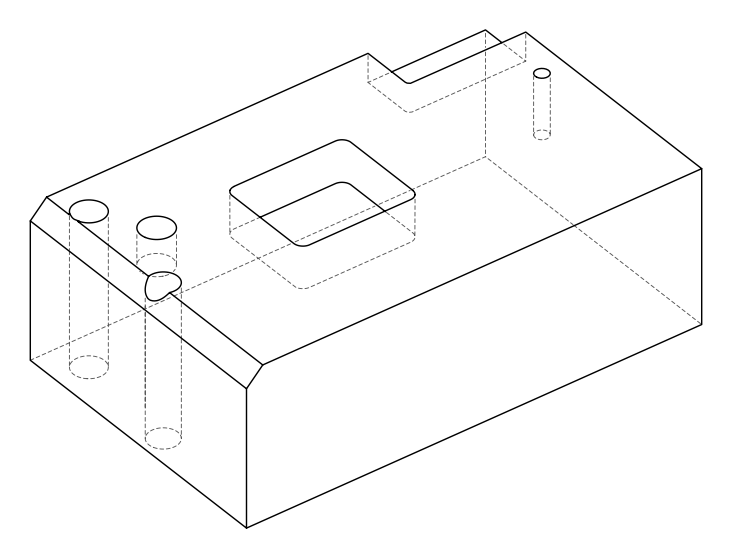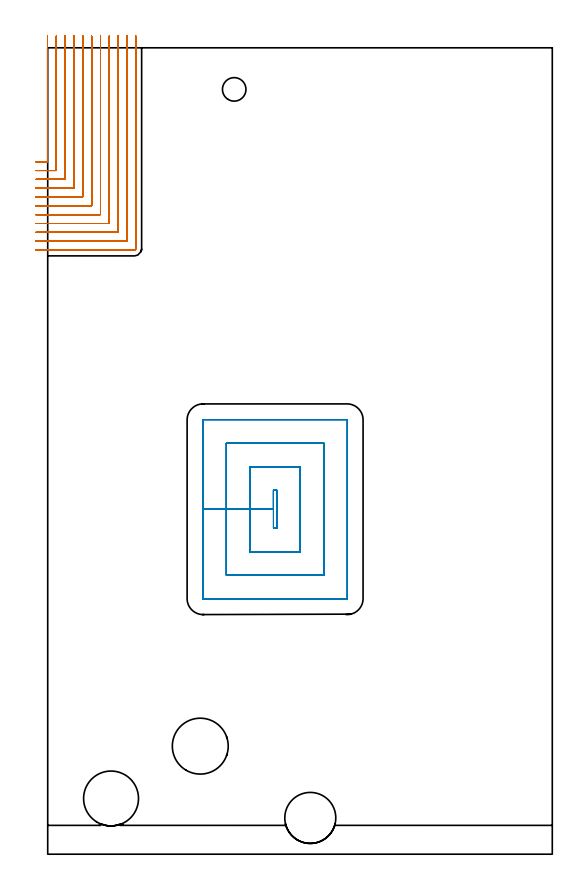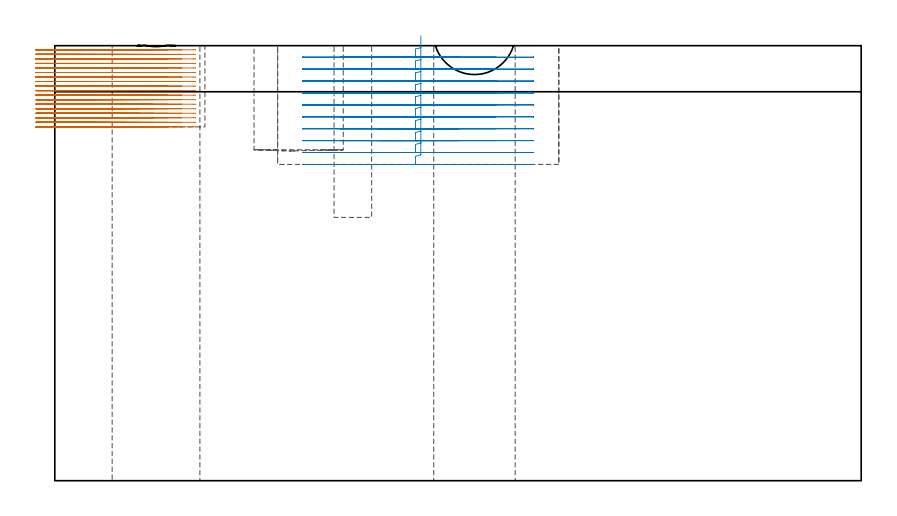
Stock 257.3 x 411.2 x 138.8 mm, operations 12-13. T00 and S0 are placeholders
(PLAN: 13 operations, 11 tool changes, 82.7 min)
(1 SPOT_DRILL | STEP1HOLE | NXT0321_9005460120000 | 0.05 min | 180 mm3)
(2 SPOT_DRILL_1 | STEP1POCKET | NXT0321_9005460120000 | 0.03 min | 2 mm3)
(3 DRILL_BLIND_HOLE_INTO_CENTER | STEP1HOLE | UGT0301_189 | 0.05 min | 237 mm3)
(4 GUN_DRILL_THROUGH_HOLE | STEP1HOLE | UGT0307_002 | 0.63 min | 3632 mm3)
(5 SPADE_DRILL_TO_ENLARGE_THROUGH_HOLE | STEP1HOLE | UGT0306_007 | 0.59 min | 25574 mm3)
(6 DRILL_TO_ENLARGE_THROUGH_HOLE | STEP1HOLE | UGT0301_387 | 0.6 min | 43998 mm3)
(7 INDEXABLE_INSERT_DRILL_THROUGH_HOLE_FROM_SOLID | STEP1HOLE_1 | NXT0302_027 | 0.57 min | 85388 mm3)
(8 DRILL_BLIND_HOLE_INTO_CENTER_1 | STEP1POCKET | UGT0301_189 | 0.23 min | 1923 mm3)
(9 DRILL_TO_ENLARGE_BLIND_HOLE | STEP1POCKET | UGT0301_373 | 0.23 min | 4258 mm3)
(10 INDEXABLE_INSERT_DRILL_BLIND_HOLE_FROM_SOLID | STEP1POCKET_1 | NXT0302_028 | 0.14 min | 21266 mm3)
(11 AREA_MILL | FG_CHAMFER_SURFACE | UGT0205_001 | 12.25 min | 27164 mm3)
(12 MILL_CORNER_NOTCH_RECTANGULAR | CORNER_NOTCH_RECTANGULAR | NXT0201_008 | Follow Part, ap 1.5, ae 75% | 50.61 min | 131548 mm3)
(13 MILL_RECTANGULAR_POCKET | POCKET_RECTANGULAR_STRAIGHT | NXT0201_012 | Follow Part, ap 4, ae 75% | 16.72 min | 363088 mm3)
(TOOL NXT0321_9005460120000 | NC Spot Drill, 142deg, 12mm, Carbide, Uncoated | D12 PA142 FL30 Z2)
(TOOL UGT0301_189 | Twist Drill 6.8 mm | D6.8 PA118 FL66 Z2)
(TOOL UGT0307_002 | Gun Drill 6 mm | D6 PA130 FL24 Z1)
(TOOL UGT0306_007 | Spade Drill 16.5mm | D16.5 PA132 FL10 Z2)
(TOOL UGT0301_387 | Twist Drill 26 mm | D26 PA118 FL165 Z2)
(TOOL NXT0302_027 | Index. Insert Drill 28mm [880-D2800L32-05] | D28 PA176 FL140 Z2)
(TOOL UGT0301_373 | Twist Drill Flat Bottom 12 mm | D12 PA180 FL101 Z2)
(TOOL NXT0302_028 | Index. Insert Drill 28.5mm [880-D2850L32-03] | D28.5 PA176 FL86 Z2)
(TOOL UGT0205_001 | Chamfer Mill 20 x 3 x 45 deg. | D20 FL50 Z2)
(TOOL NXT0201_008 | ENDMILL 6mm [2P460-0600-NA 1630] | D6 FL26 Z6)
(TOOL NXT0201_012 | ENDMILL 16mm [2P460-1600-NA 1630] | D16 FL38 Z6)
(OP 12 MILL_CORNER_NOTCH_RECTANGULAR)
G17 G21 G94 G90
T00 M6
G54
G17 G0 G90 X-6. Y353.1 S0 M3
G43 Z148.918 H1
Z137.472
G94 G1 X-3. F250.
X-0.396 F500.
G3 X-0.1 Y353.396 R0.3
G1 Y414.198
Y417.198 F250.
G0 Z148.918
X-6. Y348.6
Z137.472
G1 X-3.
X4.104 F500.
G3 X4.4 Y348.896 R0.3
G1 Y414.2
Y417.2 F250.
G0 Z148.918
X-6. Y344.1
Z137.472
G1 X-3.
X8.604 F500.
G3 X8.9 Y344.396 R0.3
G1 Y414.2
Y417.2 F250.
G0 Z148.918
X-6. Y339.6
Z137.472
G1 X-3.
X13.103 F500.
G3 X13.4 Y339.897 R0.3
G1 Y414.2
Y417.2 F250.
G0 Z148.918
X-6. Y335.1
Z137.472
G1 X-3.
X17.603 F500.
G3 X17.9 Y335.397 R0.3
G1 Y414.2
Y417.2 F250.
G0 Z148.918
X-6. Y330.6
Z137.472
G1 X-3.
X22.103 F500.
G3 X22.4 Y330.897 R0.3
G1 Y414.2
Y417.2 F250.
G0 Z148.918
X-6. Y326.1
Z137.472
G1 X-3.
X26.603 F500.
G3 X26.9 Y326.397 R0.3
G1 Y414.2
Y417.2 F250.
G0 Z148.918
X-6. Y321.6
Z137.472
G1 X-3.
X31.103 F500.
G3 X31.4 Y321.897 R0.3
G1 Y414.2
Y417.2 F250.
G0 Z148.918
X-6. Y317.1
Z137.472
G1 X-3.
X35.603 F500.
G3 X35.9 Y317.397 R0.3
G1 Y414.2
Y417.2 F250.
G0 Z148.918
X-6. Y312.6
Z137.472
G1 X-3.
X40.103 F500.
G3 X40.4 Y312.897 R0.3
G1 Y414.2
Y417.2 F250.
G0 Z148.918
X-6. Y308.1
Z137.472
G1 X-3.
X44.2 F500.
G3 X44.9 Y308.8 R0.7
G1 Y414.2
Y417.2 F250.
G0 Z148.918
X-6. Y353.1
Z136.027
G1 X-3.
X-0.396 F500.
G3 X-0.1 Y353.396 R0.3
G1 Y414.198
Y417.198 F250.
G0 Z148.918
X-6. Y348.6
Z136.027
G1 X-3.
X4.104 F500.
G3 X4.4 Y348.896 R0.3
G1 Y414.2
Y417.2 F250.
G0 Z148.918
X-6. Y344.1
Z136.027
G1 X-3.
X8.604 F500.
G3 X8.9 Y344.396 R0.3
G1 Y414.2
Y417.2 F250.
G0 Z148.918
X-6. Y339.6
Z136.027
G1 X-3.
X13.103 F500.
G3 X13.4 Y339.897 R0.3
G1 Y414.2
Y417.2 F250.
G0 Z148.918
X-6. Y335.1
Z136.027
G1 X-3.
X17.603 F500.
G3 X17.9 Y335.397 R0.3
G1 Y414.2
Y417.2 F250.
G0 Z148.918
X-6. Y330.6
Z136.027
G1 X-3.
X22.103 F500.
G3 X22.4 Y330.897 R0.3
G1 Y414.2
Y417.2 F250.
G0 Z148.918
X-6. Y326.1
Z136.027
G1 X-3.
X26.603 F500.
G3 X26.9 Y326.397 R0.3
G1 Y414.2
Y417.2 F250.
G0 Z148.918
X-6. Y321.6
Z136.027
G1 X-3.
X31.103 F500.
G3 X31.4 Y321.897 R0.3
G1 Y414.2
Y417.2 F250.
G0 Z148.918
X-6. Y317.1
Z136.027
G1 X-3.
X35.603 F500.
G3 X35.9 Y317.397 R0.3
G1 Y414.2
Y417.2 F250.
G0 Z148.918
X-6. Y312.6
Z136.027
G1 X-3.
X40.103 F500.
G3 X40.4 Y312.897 R0.3
G1 Y414.2
Y417.2 F250.
G0 Z148.918
X-6. Y308.1
Z136.027
G1 X-3.
X44.2 F500.
G3 X44.9 Y308.8 R0.7
G1 Y414.2
Y417.2 F250.
G0 Z148.918
X-6. Y353.1
Z134.582
G1 X-3.
X-0.396 F500.
G3 X-0.1 Y353.396 R0.3
G1 Y414.198
Y417.198 F250.
G0 Z148.918
X-6. Y348.6
Z134.582
G1 X-3.
X4.104 F500.
G3 X4.4 Y348.896 R0.3
G1 Y414.2
Y417.2 F250.
G0 Z148.918
X-6. Y344.1
Z134.582
G1 X-3.
X8.604 F500.
G3 X8.9 Y344.396 R0.3
G1 Y414.2
Y417.2 F250.
G0 Z148.918
X-6. Y339.6
Z134.582
G1 X-3.
X13.103 F500.
G3 X13.4 Y339.897 R0.3
G1 Y414.2
Y417.2 F250.
G0 Z148.918
X-6. Y335.1
Z134.582
G1 X-3.
X17.603 F500.
G3 X17.9 Y335.397 R0.3
G1 Y414.2
Y417.2 F250.
G0 Z148.918
X-6. Y330.6
Z134.582
G1 X-3.
X22.103 F500.
G3 X22.4 Y330.897 R0.3
G1 Y414.2
Y417.2 F250.
G0 Z148.918
X-6. Y326.1
Z134.582
G1 X-3.
X26.603 F500.
G3 X26.9 Y326.397 R0.3
G1 Y414.2
Y417.2 F250.
G0 Z148.918
X-6. Y321.6
Z134.582
G1 X-3.
X31.103 F500.
G3 X31.4 Y321.897 R0.3
G1 Y414.2
Y417.2 F250.
G0 Z148.918
X-6. Y317.1
Z134.582
G1 X-3.
X35.603 F500.
G3 X35.9 Y317.397 R0.3
G1 Y414.2
Y417.2 F250.
G0 Z148.918
X-6. Y312.6
Z134.582
G1 X-3.
X40.103 F500.
G3 X40.4 Y312.897 R0.3
G1 Y414.2
Y417.2 F250.
G0 Z148.918
X-6. Y308.1
Z134.582
G1 X-3.
X44.2 F500.
G3 X44.9 Y308.8 R0.7
G1 Y414.2
Y417.2 F250.
G0 Z148.918
X-6. Y353.1
Z133.136
G1 X-3.
X-0.396 F500.
G3 X-0.1 Y353.396 R0.3
G1 Y414.198
Y417.198 F250.
G0 Z148.918
X-6. Y348.6
Z133.136
G1 X-3.
X4.104 F500.
G3 X4.4 Y348.896 R0.3
G1 Y414.2
Y417.2 F250.
G0 Z148.918
X-6. Y344.1
Z133.136
G1 X-3.
X8.604 F500.
G3 X8.9 Y344.396 R0.3
G1 Y414.2
Y417.2 F250.
G0 Z148.918
X-6. Y339.6
Z133.136
G1 X-3.
X13.103 F500.
G3 X13.4 Y339.897 R0.3
G1 Y414.2
Y417.2 F250.
G0 Z148.918
X-6. Y335.1
Z133.136
G1 X-3.
X17.603 F500.
G3 X17.9 Y335.397 R0.3
G1 Y414.2
Y417.2 F250.
G0 Z148.918
X-6. Y330.6
Z133.136
G1 X-3.
X22.103 F500.
G3 X22.4 Y330.897 R0.3
G1 Y414.2
Y417.2 F250.
G0 Z148.918
X-6. Y326.1
Z133.136
G1 X-3.
X26.603 F500.
G3 X26.9 Y326.397 R0.3
G1 Y414.2
Y417.2 F250.
G0 Z148.918
X-6. Y321.6
Z133.136
G1 X-3.
X31.103 F500.
G3 X31.4 Y321.897 R0.3
G1 Y414.2
Y417.2 F250.
G0 Z148.918
X-6. Y317.1
Z133.136
G1 X-3.
X35.603 F500.
G3 X35.9 Y317.397 R0.3
G1 Y414.2
Y417.2 F250.
G0 Z148.918
X-6. Y312.6
Z133.136
G1 X-3.
X40.103 F500.
G3 X40.4 Y312.897 R0.3
G1 Y414.2
Y417.2 F250.
G0 Z148.918
X-6. Y308.1
Z133.136
G1 X-3.
X44.2 F500.
G3 X44.9 Y308.8 R0.7
G1 Y414.2
Y417.2 F250.
G0 Z148.918
X-6. Y353.1
Z131.691
G1 X-3.
X-0.396 F500.
G3 X-0.1 Y353.396 R0.3
G1 Y414.198
Y417.198 F250.
G0 Z148.918
X-6. Y348.6
Z131.691
G1 X-3.
X4.104 F500.
G3 X4.4 Y348.896 R0.3
G1 Y414.2
Y417.2 F250.
G0 Z148.918
X-6. Y344.1
Z131.691
G1 X-3.
X8.604 F500.
G3 X8.9 Y344.396 R0.3
G1 Y414.2
Y417.2 F250.
G0 Z148.918
X-6. Y339.6
Z131.691
G1 X-3.
X13.103 F500.
G3 X13.4 Y339.897 R0.3
G1 Y414.2
Y417.2 F250.
G0 Z148.918
X-6. Y335.1
Z131.691
G1 X-3.
X17.603 F500.
G3 X17.9 Y335.397 R0.3
G1 Y414.2
Y417.2 F250.
G0 Z148.918
X-6. Y330.6
Z131.691
G1 X-3.
X22.103 F500.
G3 X22.4 Y330.897 R0.3
G1 Y414.2
Y417.2 F250.
G0 Z148.918
X-6. Y326.1
Z131.691
G1 X-3.
X26.603 F500.
G3 X26.9 Y326.397 R0.3
G1 Y414.2
Y417.2 F250.
G0 Z148.918
X-6. Y321.6
Z131.691
G1 X-3.
X31.103 F500.
G3 X31.4 Y321.897 R0.3
G1 Y414.2
Y417.2 F250.
G0 Z148.918
X-6. Y317.1
Z131.691
G1 X-3.
X35.603 F500.
G3 X35.9 Y317.397 R0.3
G1 Y414.2
Y417.2 F250.
G0 Z148.918
X-6. Y312.6
Z131.691
G1 X-3.
X40.103 F500.
G3 X40.4 Y312.897 R0.3
G1 Y414.2
Y417.2 F250.
G0 Z148.918
X-6. Y308.1
Z131.691
G1 X-3.
X44.2 F500.
G3 X44.9 Y308.8 R0.7
G1 Y414.2
Y417.2 F250.
G0 Z148.918
X-6. Y353.1
Z130.245
G1 X-3.
X-0.396 F500.
G3 X-0.1 Y353.396 R0.3
G1 Y414.198
Y417.198 F250.
G0 Z148.918
X-6. Y348.6
Z130.245
G1 X-3.
X4.104 F500.
G3 X4.4 Y348.896 R0.3
G1 Y414.2
Y417.2 F250.
G0 Z148.918
X-6. Y344.1
Z130.245
G1 X-3.
X8.604 F500.
G3 X8.9 Y344.396 R0.3
G1 Y414.2
Y417.2 F250.
G0 Z148.918
X-6. Y339.6
Z130.245
G1 X-3.
X13.103 F500.
G3 X13.4 Y339.897 R0.3
G1 Y414.2
Y417.2 F250.
G0 Z148.918
X-6. Y335.1
Z130.245
G1 X-3.
X17.603 F500.
G3 X17.9 Y335.397 R0.3
G1 Y414.2
Y417.2 F250.
G0 Z148.918
X-6. Y330.6
Z130.245
G1 X-3.
X22.103 F500.
G3 X22.4 Y330.897 R0.3
G1 Y414.2
Y417.2 F250.
G0 Z148.918
X-6. Y326.1
Z130.245
G1 X-3.
X26.603 F500.
G3 X26.9 Y326.397 R0.3
G1 Y414.2
Y417.2 F250.
G0 Z148.918
X-6. Y321.6
Z130.245
G1 X-3.
X31.103 F500.
G3 X31.4 Y321.897 R0.3
G1 Y414.2
Y417.2 F250.
G0 Z148.918
X-6. Y317.1
Z130.245
G1 X-3.
X35.603 F500.
G3 X35.9 Y317.397 R0.3
G1 Y414.2
Y417.2 F250.
G0 Z148.918
X-6. Y312.6
Z130.245
G1 X-3.
X40.103 F500.
G3 X40.4 Y312.897 R0.3
G1 Y414.2
Y417.2 F250.
G0 Z148.918
X-6. Y308.1
Z130.245
G1 X-3.
X44.2 F500.
G3 X44.9 Y308.8 R0.7
G1 Y414.2
Y417.2 F250.
G0 Z148.918
X-6. Y353.1
Z128.8
G1 X-3.
X-0.396 F500.
G3 X-0.1 Y353.396 R0.3
G1 Y414.198
Y417.198 F250.
G0 Z148.918
X-6. Y348.6
Z128.8
G1 X-3.
X4.104 F500.
G3 X4.4 Y348.896 R0.3
G1 Y414.2
Y417.2 F250.
G0 Z148.918
X-6. Y344.1
Z128.8
G1 X-3.
X8.604 F500.
G3 X8.9 Y344.396 R0.3
G1 Y414.2
Y417.2 F250.
G0 Z148.918
X-6. Y339.6
Z128.8
G1 X-3.
X13.103 F500.
G3 X13.4 Y339.897 R0.3
G1 Y414.2
Y417.2 F250.
G0 Z148.918
X-6. Y335.1
Z128.8
G1 X-3.
X17.603 F500.
G3 X17.9 Y335.397 R0.3
G1 Y414.2
Y417.2 F250.
G0 Z148.918
X-6. Y330.6
Z128.8
G1 X-3.
X22.103 F500.
G3 X22.4 Y330.897 R0.3
G1 Y414.2
Y417.2 F250.
G0 Z148.918
X-6. Y326.1
Z128.8
G1 X-3.
X26.603 F500.
G3 X26.9 Y326.397 R0.3
G1 Y414.2
Y417.2 F250.
G0 Z148.918
X-6. Y321.6
Z128.8
G1 X-3.
X31.103 F500.
G3 X31.4 Y321.897 R0.3
G1 Y414.2
Y417.2 F250.
G0 Z148.918
X-6. Y317.1
Z128.8
G1 X-3.
X35.603 F500.
G3 X35.9 Y317.397 R0.3
G1 Y414.2
Y417.2 F250.
G0 Z148.918
X-6. Y312.6
Z128.8
G1 X-3.
X40.103 F500.
G3 X40.4 Y312.897 R0.3
G1 Y414.2
Y417.2 F250.
G0 Z148.918
X-6. Y308.1
Z128.8
G1 X-3.
X44.2 F500.
G3 X44.9 Y308.8 R0.7
G1 Y414.2
Y417.2 F250.
G0 Z148.918
X-6. Y353.1
Z127.354
G1 X-3.
X-0.396 F500.
G3 X-0.1 Y353.396 R0.3
G1 Y414.198
Y417.198 F250.
G0 Z148.918
X-6. Y348.6
Z127.354
G1 X-3.
X4.104 F500.
G3 X4.4 Y348.896 R0.3
G1 Y414.2
Y417.2 F250.
G0 Z148.918
X-6. Y344.1
Z127.354
G1 X-3.
X8.604 F500.
G3 X8.9 Y344.396 R0.3
G1 Y414.2
Y417.2 F250.
G0 Z148.918
X-6. Y339.6
Z127.354
G1 X-3.
X13.103 F500.
G3 X13.4 Y339.897 R0.3
G1 Y414.2
Y417.2 F250.
G0 Z148.918
X-6. Y335.1
Z127.354
G1 X-3.
X17.603 F500.
G3 X17.9 Y335.397 R0.3
G1 Y414.2
Y417.2 F250.
G0 Z148.918
X-6. Y330.6
Z127.354
G1 X-3.
X22.103 F500.
G3 X22.4 Y330.897 R0.3
G1 Y414.2
Y417.2 F250.
G0 Z148.918
X-6. Y326.1
Z127.354
G1 X-3.
X26.603 F500.
G3 X26.9 Y326.397 R0.3
G1 Y414.2
Y417.2 F250.
G0 Z148.918
X-6. Y321.6
Z127.354
G1 X-3.
X31.103 F500.
G3 X31.4 Y321.897 R0.3
G1 Y414.2
Y417.2 F250.
G0 Z148.918
X-6. Y317.1
Z127.354
G1 X-3.
X35.603 F500.
G3 X35.9 Y317.397 R0.3
G1 Y414.2
Y417.2 F250.
G0 Z148.918
X-6. Y312.6
Z127.354
G1 X-3.
X40.103 F500.
G3 X40.4 Y312.897 R0.3
G1 Y414.2
Y417.2 F250.
G0 Z148.918
X-6. Y308.1
Z127.354
G1 X-3.
X44.2 F500.
G3 X44.9 Y308.8 R0.7
G1 Y414.2
Y417.2 F250.
G0 Z148.918
X-6. Y353.1
Z125.909
G1 X-3.
X-0.396 F500.
G3 X-0.1 Y353.396 R0.3
G1 Y414.198
Y417.198 F250.
G0 Z148.918
X-6. Y348.6
Z125.909
G1 X-3.
X4.104 F500.
G3 X4.4 Y348.896 R0.3
G1 Y414.2
Y417.2 F250.
G0 Z148.918
X-6. Y344.1
Z125.909
G1 X-3.
X8.604 F500.
G3 X8.9 Y344.396 R0.3
G1 Y414.2
Y417.2 F250.
G0 Z148.918
X-6. Y339.6
Z125.909
G1 X-3.
X13.103 F500.
G3 X13.4 Y339.897 R0.3
G1 Y414.2
Y417.2 F250.
G0 Z148.918
X-6. Y335.1
Z125.909
G1 X-3.
X17.603 F500.
G3 X17.9 Y335.397 R0.3
G1 Y414.2
Y417.2 F250.
G0 Z148.918
X-6. Y330.6
Z125.909
G1 X-3.
X22.103 F500.
G3 X22.4 Y330.897 R0.3
G1 Y414.2
Y417.2 F250.
G0 Z148.918
X-6. Y326.1
Z125.909
G1 X-3.
X26.603 F500.
G3 X26.9 Y326.397 R0.3
G1 Y414.2
Y417.2 F250.
G0 Z148.918
X-6. Y321.6
Z125.909
G1 X-3.
X31.103 F500.
G3 X31.4 Y321.897 R0.3
G1 Y414.2
Y417.2 F250.
G0 Z148.918
X-6. Y317.1
Z125.909
G1 X-3.
X35.603 F500.
G3 X35.9 Y317.397 R0.3
G1 Y414.2
Y417.2 F250.
G0 Z148.918
X-6. Y312.6
Z125.909
G1 X-3.
X40.103 F500.
G3 X40.4 Y312.897 R0.3
G1 Y414.2
Y417.2 F250.
G0 Z148.918
X-6. Y308.1
Z125.909
G1 X-3.
X44.2 F500.
G3 X44.9 Y308.8 R0.7
G1 Y414.2
Y417.2 F250.
G0 Z148.918
X-6. Y353.1
Z124.464
G1 X-3.
X-0.396 F500.
G3 X-0.1 Y353.396 R0.3
G1 Y414.198
Y417.198 F250.
G0 Z148.918
X-6. Y348.6
Z124.464
G1 X-3.
X4.104 F500.
G3 X4.4 Y348.896 R0.3
G1 Y414.2
Y417.2 F250.
G0 Z148.918
X-6. Y344.1
Z124.464
G1 X-3.
X8.604 F500.
G3 X8.9 Y344.396 R0.3
G1 Y414.2
Y417.2 F250.
G0 Z148.918
X-6. Y339.6
Z124.464
G1 X-3.
X13.103 F500.
G3 X13.4 Y339.897 R0.3
G1 Y414.2
Y417.2 F250.
G0 Z148.918
X-6. Y335.1
Z124.464
G1 X-3.
X17.603 F500.
G3 X17.9 Y335.397 R0.3
G1 Y414.2
Y417.2 F250.
G0 Z148.918
X-6. Y330.6
Z124.464
G1 X-3.
X22.103 F500.
G3 X22.4 Y330.897 R0.3
G1 Y414.2
Y417.2 F250.
G0 Z148.918
X-6. Y326.1
Z124.464
G1 X-3.
X26.603 F500.
G3 X26.9 Y326.397 R0.3
G1 Y414.2
Y417.2 F250.
G0 Z148.918
X-6. Y321.6
Z124.464
G1 X-3.
X31.103 F500.
G3 X31.4 Y321.897 R0.3
G1 Y414.2
Y417.2 F250.
G0 Z148.918
X-6. Y317.1
Z124.464
G1 X-3.
X35.603 F500.
G3 X35.9 Y317.397 R0.3
G1 Y414.2
Y417.2 F250.
G0 Z148.918
X-6. Y312.6
Z124.464
G1 X-3.
X40.103 F500.
G3 X40.4 Y312.897 R0.3
G1 Y414.2
Y417.2 F250.
G0 Z148.918
X-6. Y308.1
Z124.464
G1 X-3.
X44.2 F500.
G3 X44.9 Y308.8 R0.7
G1 Y414.2
Y417.2 F250.
G0 Z148.918
X-6. Y353.1
Z123.018
G1 X-3.
X-0.396 F500.
G3 X-0.1 Y353.396 R0.3
G1 Y414.198
Y417.198 F250.
G0 Z148.918
X-6. Y348.6
Z123.018
G1 X-3.
X4.104 F500.
G3 X4.4 Y348.896 R0.3
G1 Y414.2
Y417.2 F250.
G0 Z148.918
X-6. Y344.1
Z123.018
G1 X-3.
X8.604 F500.
G3 X8.9 Y344.396 R0.3
G1 Y414.2
Y417.2 F250.
G0 Z148.918
X-6. Y339.6
Z123.018
G1 X-3.
X13.103 F500.
G3 X13.4 Y339.897 R0.3
G1 Y414.2
Y417.2 F250.
G0 Z148.918
X-6. Y335.1
Z123.018
G1 X-3.
X17.603 F500.
G3 X17.9 Y335.397 R0.3
G1 Y414.2
Y417.2 F250.
G0 Z148.918
X-6. Y330.6
Z123.018
G1 X-3.
X22.103 F500.
G3 X22.4 Y330.897 R0.3
G1 Y414.2
Y417.2 F250.
G0 Z148.918
X-6. Y326.1
Z123.018
G1 X-3.
X26.603 F500.
G3 X26.9 Y326.397 R0.3
G1 Y414.2
Y417.2 F250.
G0 Z148.918
X-6. Y321.6
Z123.018
G1 X-3.
X31.103 F500.
G3 X31.4 Y321.897 R0.3
G1 Y414.2
Y417.2 F250.
G0 Z148.918
X-6. Y317.1
Z123.018
G1 X-3.
X35.603 F500.
G3 X35.9 Y317.397 R0.3
G1 Y414.2
Y417.2 F250.
G0 Z148.918
X-6. Y312.6
Z123.018
G1 X-3.
X40.103 F500.
G3 X40.4 Y312.897 R0.3
G1 Y414.2
Y417.2 F250.
G0 Z148.918
X-6. Y308.1
Z123.018
G1 X-3.
X44.2 F500.
G3 X44.9 Y308.8 R0.7
G1 Y414.2
Y417.2 F250.
G0 Z148.918
X-6. Y353.1
Z121.573
G1 X-3.
X-0.396 F500.
G3 X-0.1 Y353.396 R0.3
G1 Y414.198
Y417.198 F250.
G0 Z148.918
X-6. Y348.6
Z121.573
G1 X-3.
X4.104 F500.
G3 X4.4 Y348.896 R0.3
G1 Y414.2
Y417.2 F250.
G0 Z148.918
X-6. Y344.1
Z121.573
G1 X-3.
X8.604 F500.
G3 X8.9 Y344.396 R0.3
G1 Y414.2
Y417.2 F250.
G0 Z148.918
X-6. Y339.6
Z121.573
G1 X-3.
X13.103 F500.
G3 X13.4 Y339.897 R0.3
G1 Y414.2
Y417.2 F250.
G0 Z148.918
X-6. Y335.1
Z121.573
G1 X-3.
X17.603 F500.
G3 X17.9 Y335.397 R0.3
G1 Y414.2
Y417.2 F250.
G0 Z148.918
X-6. Y330.6
Z121.573
G1 X-3.
X22.103 F500.
G3 X22.4 Y330.897 R0.3
G1 Y414.2
Y417.2 F250.
G0 Z148.918
X-6. Y326.1
Z121.573
G1 X-3.
X26.603 F500.
G3 X26.9 Y326.397 R0.3
G1 Y414.2
Y417.2 F250.
G0 Z148.918
X-6. Y321.6
Z121.573
G1 X-3.
X31.103 F500.
G3 X31.4 Y321.897 R0.3
G1 Y414.2
Y417.2 F250.
G0 Z148.918
X-6. Y317.1
Z121.573
G1 X-3.
X35.603 F500.
G3 X35.9 Y317.397 R0.3
G1 Y414.2
Y417.2 F250.
G0 Z148.918
X-6. Y312.6
Z121.573
G1 X-3.
X40.103 F500.
G3 X40.4 Y312.897 R0.3
G1 Y414.2
Y417.2 F250.
G0 Z148.918
X-6. Y308.1
Z121.573
G1 X-3.
X44.2 F500.
G3 X44.9 Y308.8 R0.7
G1 Y414.2
Y417.2 F250.
G0 Z148.918
X-6. Y353.1
Z120.127
G1 X-3.
X-0.396 F500.
G3 X-0.1 Y353.396 R0.3
G1 Y414.198
Y417.198 F250.
G0 Z148.918
X-6. Y348.6
Z120.127
G1 X-3.
X4.104 F500.
G3 X4.4 Y348.896 R0.3
G1 Y414.2
Y417.2 F250.
G0 Z148.918
X-6. Y344.1
Z120.127
G1 X-3.
X8.604 F500.
G3 X8.9 Y344.396 R0.3
G1 Y414.2
Y417.2 F250.
G0 Z148.918
X-6. Y339.6
Z120.127
G1 X-3.
X13.103 F500.
G3 X13.4 Y339.897 R0.3
G1 Y414.2
Y417.2 F250.
G0 Z148.918
X-6. Y335.1
Z120.127
G1 X-3.
X17.603 F500.
G3 X17.9 Y335.397 R0.3
G1 Y414.2
Y417.2 F250.
G0 Z148.918
X-6. Y330.6
Z120.127
G1 X-3.
X22.103 F500.
G3 X22.4 Y330.897 R0.3
G1 Y414.2
Y417.2 F250.
G0 Z148.918
X-6. Y326.1
Z120.127
G1 X-3.
X26.603 F500.
G3 X26.9 Y326.397 R0.3
G1 Y414.2
Y417.2 F250.
G0 Z148.918
X-6. Y321.6
Z120.127
G1 X-3.
X31.103 F500.
G3 X31.4 Y321.897 R0.3
G1 Y414.2
Y417.2 F250.
G0 Z148.918
X-6. Y317.1
Z120.127
G1 X-3.
X35.603 F500.
G3 X35.9 Y317.397 R0.3
G1 Y414.2
Y417.2 F250.
G0 Z148.918
X-6. Y312.6
Z120.127
G1 X-3.
X40.103 F500.
G3 X40.4 Y312.897 R0.3
G1 Y414.2
Y417.2 F250.
G0 Z148.918
X-6. Y308.1
Z120.127
G1 X-3.
X44.2 F500.
G3 X44.9 Y308.8 R0.7
G1 Y414.2
Y417.2 F250.
G0 Z148.918
X-6. Y353.1
Z118.682
G1 X-3.
X-0.396 F500.
G3 X-0.1 Y353.396 R0.3
G1 Y414.198
Y417.198 F250.
G0 Z148.918
X-6. Y348.6
Z118.682
G1 X-3.
X4.104 F500.
G3 X4.4 Y348.896 R0.3
G1 Y414.2
Y417.2 F250.
G0 Z148.918
X-6. Y344.1
Z118.682
G1 X-3.
X8.604 F500.
G3 X8.9 Y344.396 R0.3
G1 Y414.2
Y417.2 F250.
G0 Z148.918
X-6. Y339.6
Z118.682
G1 X-3.
X13.103 F500.
G3 X13.4 Y339.897 R0.3
G1 Y414.2
Y417.2 F250.
G0 Z148.918
X-6. Y335.1
Z118.682
G1 X-3.
X17.603 F500.
G3 X17.9 Y335.397 R0.3
G1 Y414.2
Y417.2 F250.
G0 Z148.918
X-6. Y330.6
Z118.682
G1 X-3.
X22.103 F500.
G3 X22.4 Y330.897 R0.3
G1 Y414.2
Y417.2 F250.
G0 Z148.918
X-6. Y326.1
Z118.682
G1 X-3.
X26.603 F500.
G3 X26.9 Y326.397 R0.3
G1 Y414.2
Y417.2 F250.
G0 Z148.918
X-6. Y321.6
Z118.682
G1 X-3.
X31.103 F500.
G3 X31.4 Y321.897 R0.3
G1 Y414.2
Y417.2 F250.
G0 Z148.918
X-6. Y317.1
Z118.682
G1 X-3.
X35.603 F500.
G3 X35.9 Y317.397 R0.3
G1 Y414.2
Y417.2 F250.
G0 Z148.918
X-6. Y312.6
Z118.682
G1 X-3.
X40.103 F500.
G3 X40.4 Y312.897 R0.3
G1 Y414.2
Y417.2 F250.
G0 Z148.918
X-6. Y308.1
Z118.682
G1 X-3.
X44.2 F500.
G3 X44.9 Y308.8 R0.7
G1 Y414.2
Y417.2 F250.
G0 Z148.918
X-6. Y353.1
Z117.236
G1 X-3.
X-0.396 F500.
G3 X-0.1 Y353.396 R0.3
G1 Y414.198
Y417.198 F250.
G0 Z148.918
X-6. Y348.6
Z117.236
G1 X-3.
X4.104 F500.
G3 X4.4 Y348.896 R0.3
G1 Y414.2
Y417.2 F250.
G0 Z148.918
X-6. Y344.1
Z117.236
G1 X-3.
X8.604 F500.
G3 X8.9 Y344.396 R0.3
G1 Y414.2
Y417.2 F250.
G0 Z148.918
X-6. Y339.6
Z117.236
G1 X-3.
X13.103 F500.
G3 X13.4 Y339.897 R0.3
G1 Y414.2
Y417.2 F250.
G0 Z148.918
X-6. Y335.1
Z117.236
G1 X-3.
X17.603 F500.
G3 X17.9 Y335.397 R0.3
G1 Y414.2
Y417.2 F250.
G0 Z148.918
X-6. Y330.6
Z117.236
G1 X-3.
X22.103 F500.
G3 X22.4 Y330.897 R0.3
G1 Y414.2
Y417.2 F250.
G0 Z148.918
X-6. Y326.1
Z117.236
G1 X-3.
X26.603 F500.
G3 X26.9 Y326.397 R0.3
G1 Y414.2
Y417.2 F250.
G0 Z148.918
X-6. Y321.6
Z117.236
G1 X-3.
X31.103 F500.
G3 X31.4 Y321.897 R0.3
G1 Y414.2
Y417.2 F250.
G0 Z148.918
X-6. Y317.1
Z117.236
G1 X-3.
X35.603 F500.
G3 X35.9 Y317.397 R0.3
G1 Y414.2
Y417.2 F250.
G0 Z148.918
X-6. Y312.6
Z117.236
G1 X-3.
X40.103 F500.
G3 X40.4 Y312.897 R0.3
G1 Y414.2
Y417.2 F250.
G0 Z148.918
X-6. Y308.1
Z117.236
G1 X-3.
X44.2 F500.
G3 X44.9 Y308.8 R0.7
G1 Y414.2
Y417.2 F250.
G0 Z148.918
X-6. Y353.1
Z115.791
G1 X-3.
X-0.396 F500.
G3 X-0.1 Y353.396 R0.3
G1 Y414.198
Y417.198 F250.
G0 Z148.918
X-6. Y348.6
Z115.791
G1 X-3.
X4.104 F500.
G3 X4.4 Y348.896 R0.3
G1 Y414.2
Y417.2 F250.
G0 Z148.918
X-6. Y344.1
Z115.791
G1 X-3.
X8.604 F500.
G3 X8.9 Y344.396 R0.3
G1 Y414.2
Y417.2 F250.
G0 Z148.918
X-6. Y339.6
Z115.791
G1 X-3.
X13.103 F500.
G3 X13.4 Y339.897 R0.3
G1 Y414.2
Y417.2 F250.
G0 Z148.918
X-6. Y335.1
Z115.791
G1 X-3.
X17.603 F500.
G3 X17.9 Y335.397 R0.3
G1 Y414.2
Y417.2 F250.
G0 Z148.918
X-6. Y330.6
Z115.791
G1 X-3.
X22.103 F500.
G3 X22.4 Y330.897 R0.3
G1 Y414.2
Y417.2 F250.
G0 Z148.918
X-6. Y326.1
Z115.791
G1 X-3.
X26.603 F500.
G3 X26.9 Y326.397 R0.3
G1 Y414.2
Y417.2 F250.
G0 Z148.918
X-6. Y321.6
Z115.791
G1 X-3.
X31.103 F500.
G3 X31.4 Y321.897 R0.3
G1 Y414.2
Y417.2 F250.
G0 Z148.918
X-6. Y317.1
Z115.791
G1 X-3.
X35.603 F500.
G3 X35.9 Y317.397 R0.3
G1 Y414.2
Y417.2 F250.
G0 Z148.918
X-6. Y312.6
Z115.791
G1 X-3.
X40.103 F500.
G3 X40.4 Y312.897 R0.3
G1 Y414.2
Y417.2 F250.
G0 Z148.918
X-6. Y308.1
Z115.791
G1 X-3.
X44.2 F500.
G3 X44.9 Y308.8 R0.7
G1 Y414.2
Y417.2 F250.
G0 Z148.918
X-6. Y353.1
Z114.345
G1 X-3.
X-0.396 F500.
G3 X-0.1 Y353.396 R0.3
G1 Y414.198
Y417.198 F250.
G0 Z148.918
X-6. Y348.6
Z114.345
G1 X-3.
X4.104 F500.
G3 X4.4 Y348.896 R0.3
G1 Y414.2
Y417.2 F250.
G0 Z148.918
X-6. Y344.1
Z114.345
G1 X-3.
X8.604 F500.
G3 X8.9 Y344.396 R0.3
G1 Y414.2
Y417.2 F250.
G0 Z148.918
X-6. Y339.6
Z114.345
G1 X-3.
X13.103 F500.
G3 X13.4 Y339.897 R0.3
G1 Y414.2
Y417.2 F250.
G0 Z148.918
X-6. Y335.1
Z114.345
G1 X-3.
X17.603 F500.
G3 X17.9 Y335.397 R0.3
G1 Y414.2
Y417.2 F250.
G0 Z148.918
X-6. Y330.6
Z114.345
G1 X-3.
X22.103 F500.
G3 X22.4 Y330.897 R0.3
G1 Y414.2
Y417.2 F250.
G0 Z148.918
X-6. Y326.1
Z114.345
G1 X-3.
X26.603 F500.
G3 X26.9 Y326.397 R0.3
G1 Y414.2
Y417.2 F250.
G0 Z148.918
X-6. Y321.6
Z114.345
G1 X-3.
X31.103 F500.
G3 X31.4 Y321.897 R0.3
G1 Y414.2
Y417.2 F250.
G0 Z148.918
X-6. Y317.1
Z114.345
G1 X-3.
X35.603 F500.
G3 X35.9 Y317.397 R0.3
G1 Y414.2
Y417.2 F250.
G0 Z148.918
X-6. Y312.6
Z114.345
G1 X-3.
X40.103 F500.
G3 X40.4 Y312.897 R0.3
G1 Y414.2
Y417.2 F250.
G0 Z148.918
X-6. Y308.1
Z114.345
G1 X-3.
X44.2 F500.
G3 X44.9 Y308.8 R0.7
G1 Y414.2
Y417.2 F250.
G0 Z148.918
X-6. Y353.1
Z112.9
G1 X-3.
X-0.396 F500.
G3 X-0.1 Y353.396 R0.3
G1 Y414.198
Y417.198 F250.
G0 Z148.918
X-6. Y348.6
Z112.9
G1 X-3.
X4.104 F500.
G3 X4.4 Y348.896 R0.3
G1 Y414.2
Y417.2 F250.
G0 Z148.918
X-6. Y344.1
Z112.9
G1 X-3.
X8.604 F500.
G3 X8.9 Y344.396 R0.3
G1 Y414.2
Y417.2 F250.
G0 Z148.918
X-6. Y339.6
Z112.9
G1 X-3.
X13.103 F500.
G3 X13.4 Y339.897 R0.3
G1 Y414.2
Y417.2 F250.
G0 Z148.918
X-6. Y335.1
Z112.9
G1 X-3.
X17.603 F500.
G3 X17.9 Y335.397 R0.3
G1 Y414.2
Y417.2 F250.
G0 Z148.918
X-6. Y330.6
Z112.9
G1 X-3.
X22.103 F500.
G3 X22.4 Y330.897 R0.3
G1 Y414.2
Y417.2 F250.
G0 Z148.918
X-6. Y326.1
Z112.9
G1 X-3.
X26.603 F500.
G3 X26.9 Y326.397 R0.3
G1 Y414.2
Y417.2 F250.
G0 Z148.918
X-6. Y321.6
Z112.9
G1 X-3.
X31.103 F500.
G3 X31.4 Y321.897 R0.3
G1 Y414.2
Y417.2 F250.
G0 Z148.918
X-6. Y317.1
Z112.9
G1 X-3.
X35.603 F500.
G3 X35.9 Y317.397 R0.3
G1 Y414.2
Y417.2 F250.
G0 Z148.918
X-6. Y312.6
Z112.9
G1 X-3.
X40.103 F500.
G3 X40.4 Y312.897 R0.3
G1 Y414.2
Y417.2 F250.
G0 Z148.918
X-6. Y308.1
Z112.9
G1 X-3.
X44.2 F500.
G3 X44.9 Y308.8 R0.7
G1 Y414.2
Y417.2 F250.
G0 Z148.918
M5
M2
(OP 13 MILL_RECTANGULAR_POCKET)
G17 G21 G94 G90
T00 M6
G54
G17 G0 G90 X116.8 Y171.615 S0 M3
G43 Z148.918 H1
Z141.918
G94 G1 Y185.6 Z138.171 F250.
X115.1 Z137.715
Y175.9 Z135.116
Y166.2 F500.
X116.8
Y185.6
X115.1
Y175.9
X103.1
Y154.2
X128.8
Y197.6
X103.1
Y175.9
X91.1
Y142.2
X140.8
Y209.6
X91.1
Y175.9
X79.1
Y130.3
X79.105 Y130.245
X79.145 Y130.205
X79.2 Y130.2
X152.7
X152.755 Y130.205
X152.795 Y130.245
X152.8 Y130.3
Y221.5
X152.795 Y221.555
X152.755 Y221.595
X152.7 Y221.6
X79.2
X79.145 Y221.595
X79.105 Y221.555
X79.1 Y221.5
Y175.9
Y174.9
G0 X116.8 Y171.615 Z138.116
G1 Y185.6 Z134.369 F250.
X115.1 Z133.913
Y175.9 Z131.314
Y166.2 F500.
X116.8
Y185.6
X115.1
Y175.9
X103.1
Y154.2
X128.8
Y197.6
X103.1
Y175.9
X91.1
Y142.2
X140.8
Y209.6
X91.1
Y175.9
X79.1
Y130.3
X79.105 Y130.245
X79.145 Y130.205
X79.2 Y130.2
X152.7
X152.755 Y130.205
X152.795 Y130.245
X152.8 Y130.3
Y221.5
X152.795 Y221.555
X152.755 Y221.595
X152.7 Y221.6
X79.2
X79.145 Y221.595
X79.105 Y221.555
X79.1 Y221.5
Y175.9
Y174.9
G0 X116.8 Y171.615 Z134.314
G1 Y185.6 Z130.567 F250.
X115.1 Z130.112
Y175.9 Z127.513
Y166.2 F500.
X116.8
Y185.6
X115.1
Y175.9
X103.1
Y154.2
X128.8
Y197.6
X103.1
Y175.9
X91.1
Y142.2
X140.8
Y209.6
X91.1
Y175.9
X79.1
Y130.3
X79.105 Y130.245
X79.145 Y130.205
X79.2 Y130.2
X152.7
X152.755 Y130.205
X152.795 Y130.245
X152.8 Y130.3
Y221.5
X152.795 Y221.555
X152.755 Y221.595
X152.7 Y221.6
X79.2
X79.145 Y221.595
X79.105 Y221.555
X79.1 Y221.5
Y175.9
Y174.9
G0 X116.8 Y171.615 Z130.513
G1 Y185.6 Z126.765 F250.
X115.1 Z126.31
Y175.9 Z123.711
Y166.2 F500.
X116.8
Y185.6
X115.1
Y175.9
X103.1
Y154.2
X128.8
Y197.6
X103.1
Y175.9
X91.1
Y142.2
X140.8
Y209.6
X91.1
Y175.9
X79.1
Y130.3
X79.105 Y130.245
X79.145 Y130.205
X79.2 Y130.2
X152.7
X152.755 Y130.205
X152.795 Y130.245
X152.8 Y130.3
Y221.5
X152.795 Y221.555
X152.755 Y221.595
X152.7 Y221.6
X79.2
X79.145 Y221.595
X79.105 Y221.555
X79.1 Y221.5
Y175.9
Y174.9
G0 X116.8 Y171.615 Z126.711
G1 Y185.6 Z122.964 F250.
X115.1 Z122.508
Y175.9 Z119.909
Y166.2 F500.
X116.8
Y185.6
X115.1
Y175.9
X103.1
Y154.2
X128.8
Y197.6
X103.1
Y175.9
X91.1
Y142.2
X140.8
Y209.6
X91.1
Y175.9
X79.1
Y130.3
X79.105 Y130.245
X79.145 Y130.205
X79.2 Y130.2
X152.7
X152.755 Y130.205
X152.795 Y130.245
X152.8 Y130.3
Y221.5
X152.795 Y221.555
X152.755 Y221.595
X152.7 Y221.6
X79.2
X79.145 Y221.595
X79.105 Y221.555
X79.1 Y221.5
Y175.9
Y174.9
G0 X116.8 Y171.615 Z122.909
G1 Y185.6 Z119.162 F250.
X115.1 Z118.706
Y175.9 Z116.107
Y166.2 F500.
X116.8
Y185.6
X115.1
Y175.9
X103.1
Y154.2
X128.8
Y197.6
X103.1
Y175.9
X91.1
Y142.2
X140.8
Y209.6
X91.1
Y175.9
X79.1
Y130.3
X79.105 Y130.245
X79.145 Y130.205
X79.2 Y130.2
X152.7
X152.755 Y130.205
X152.795 Y130.245
X152.8 Y130.3
Y221.5
X152.795 Y221.555
X152.755 Y221.595
X152.7 Y221.6
X79.2
X79.145 Y221.595
X79.105 Y221.555
X79.1 Y221.5
Y175.9
Y174.9
G0 X116.8 Y171.615 Z119.107
G1 Y185.6 Z115.36 F250.
X115.1 Z114.904
Y175.9 Z112.305
Y166.2 F500.
X116.8
Y185.6
X115.1
Y175.9
X103.1
Y154.2
X128.8
Y197.6
X103.1
Y175.9
X91.1
Y142.2
X140.8
Y209.6
X91.1
Y175.9
X79.1
Y130.3
X79.105 Y130.245
X79.145 Y130.205
X79.2 Y130.2
X152.7
X152.755 Y130.205
X152.795 Y130.245
X152.8 Y130.3
Y221.5
X152.795 Y221.555
X152.755 Y221.595
X152.7 Y221.6
X79.2
X79.145 Y221.595
X79.105 Y221.555
X79.1 Y221.5
Y175.9
Y174.9
G0 X116.8 Y171.615 Z115.305
G1 Y185.6 Z111.558 F250.
X115.1 Z111.103
Y175.9 Z108.504
Y166.2 F500.
X116.8
Y185.6
X115.1
Y175.9
X103.1
Y154.2
X128.8
Y197.6
X103.1
Y175.9
X91.1
Y142.2
X140.8
Y209.6
X91.1
Y175.9
X79.1
Y130.3
X79.105 Y130.245
X79.145 Y130.205
X79.2 Y130.2
X152.7
X152.755 Y130.205
X152.795 Y130.245
X152.8 Y130.3
Y221.5
X152.795 Y221.555
X152.755 Y221.595
X152.7 Y221.6
X79.2
X79.145 Y221.595
X79.105 Y221.555
X79.1 Y221.5
Y175.9
Y174.9
G0 X116.8 Y171.615 Z111.504
G1 Y185.6 Z107.756 F250.
X115.1 Z107.301
Y175.9 Z104.702
Y166.2 F500.
X116.8
Y185.6
X115.1
Y175.9
X103.1
Y154.2
X128.8
Y197.6
X103.1
Y175.9
X91.1
Y142.2
X140.8
Y209.6
X91.1
Y175.9
X79.1
Y130.3
X79.105 Y130.245
X79.145 Y130.205
X79.2 Y130.2
X152.7
X152.755 Y130.205
X152.795 Y130.245
X152.8 Y130.3
Y221.5
X152.795 Y221.555
X152.755 Y221.595
X152.7 Y221.6
X79.2
X79.145 Y221.595
X79.105 Y221.555
X79.1 Y221.5
Y175.9
Y174.9
G0 X116.8 Y171.615 Z107.702
G1 Y185.6 Z103.955 F250.
X115.1 Z103.499
Y175.9 Z100.9
Y166.2 F500.
X116.8
Y185.6
X115.1
Y175.9
X103.1
Y154.2
X128.8
Y197.6
X103.1
Y175.9
X91.1
Y142.2
X140.8
Y209.6
X91.1
Y175.9
X79.1
Y130.3
X79.105 Y130.245
X79.145 Y130.205
X79.2 Y130.2
X152.7
X152.755 Y130.205
X152.795 Y130.245
X152.8 Y130.3
Y221.5
X152.795 Y221.555
X152.755 Y221.595
X152.7 Y221.6
X79.2
X79.145 Y221.595
X79.105 Y221.555
X79.1 Y221.5
Y175.9
Y174.9
G0 Z148.918
M5
M2
